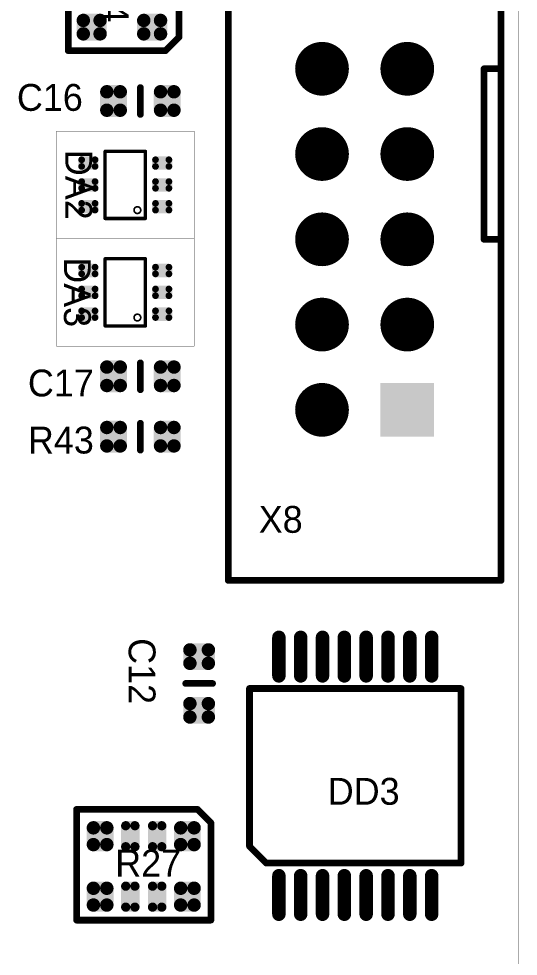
# Model space of a CAD drawing. Extents: x 199 to 362, y 337 to 503.
# Drawn here: x 258.53 to 273.4, y 403.12 to 431.05 of the extents above; entities that cross this region are included whole.
import ezdxf

# ---------------------------------------------------------------- set-up
doc = ezdxf.new("R2010")
doc.units = 0
doc.header["$MEASUREMENT"] = 0
for name, color, linetype in [('BOARD', 250, 'Continuous'), ('TOP', 254, 'Continuous'), ('TOP_ASSY', 253, 'Continuous'), ('TOP_SILK', 250, 'Continuous')]:
    doc.layers.add(name, color=color, linetype=linetype)

# ---------------------------------------------------------------- blocks, each defined once
blk = doc.blocks.new('UNIT_DISC')
at = {"linetype": 'Continuous', "const_width": 0.5}
blk.add_lwpolyline([(0.25, 0, 1), (-0.25, 0, 1)], format="xyb", close=True, dxfattribs=at)
blk = doc.blocks.new('0603_2035')
at = {"layer": 'TOP_ASSY', "linetype": 'Continuous', "const_width": 0.0001}
for points in [[(264.8, 412.85), (263, 412.85)], [(263, 412.85), (263, 409.65)], [(264.8, 412.85), (264.8, 409.65)], [(264.8, 409.65), (263, 409.65)]]:
    blk.add_lwpolyline(points, dxfattribs=at)
at = {"layer": 'TOP_SILK', "linetype": 'Continuous', "const_width": 0.2}
blk.add_lwpolyline([(264.3, 411.25), (263.5, 411.25)], dxfattribs=at)
at = {"layer": 'TOP_ASSY', "xscale": 0.0001, "yscale": 0.0001, "zscale": 0.0001}
for p in [(263, 412.85), (263, 412.85), (264.8, 412.85), (264.8, 412.85), (263, 409.65), (263, 409.65), (264.8, 409.65), (264.8, 409.65)]:
    blk.add_blockref('UNIT_DISC', p, dxfattribs=at)
at = {"layer": 'TOP_SILK', "xscale": 0.2, "yscale": 0.2, "zscale": 0.2}
for p in [(263.5, 411.25), (264.3, 411.25)]:
    blk.add_blockref('UNIT_DISC', p, dxfattribs=at)
blk = doc.blocks.new('SHAPE_RR_374_314_0_0_0_0')
for points in [[(-0.275, -0.4), (0.275, -0.4), (-0.275, 0.4), (0.275, 0.4)], [(-0.475, -0.2), (0.475, -0.2), (-0.475, 0.2), (0.475, 0.2)]]:
    blk.add_solid(points)
at = {"xscale": 0.4, "yscale": 0.4, "zscale": 0.4}
for p in [(-0.275, 0.2), (0.275, 0.2), (-0.275, -0.2), (0.275, -0.2)]:
    blk.add_blockref('UNIT_DISC', p, dxfattribs=at)
blk = doc.blocks.new('SMD80_95')
at = {"layer": 'TOP'}
blk.add_blockref('SHAPE_RR_374_314_0_0_0_0', (0, 0), dxfattribs=at)
blk = doc.blocks.new('C12')
for name, p in [('0603_2035', (0, 0)), ('SMD80_95', (263.9, 412.05)), ('SMD80_95', (263.9, 410.45))]:
    blk.add_blockref(name, p)
at = {"layer": 'TOP_SILK'}
blk.add_text('C12', height=0.8, rotation=270, dxfattribs=at).set_placement((261.8, 412.6))
blk = doc.blocks.new('CAY16_J4_2009')
at = {"layer": 'TOP_ASSY', "linetype": 'Continuous', "const_width": 0.0001}
for points in [[(259.75, 408), (264.75, 408)], [(259.75, 403.6), (259.75, 408)], [(264.75, 408), (264.75, 403.6)], [(264.75, 403.6), (259.75, 403.6)]]:
    blk.add_lwpolyline(points, dxfattribs=at)
at = {"layer": 'TOP_SILK', "linetype": 'Continuous', "const_width": 0.2}
for points in [[(260.25, 407.5), (263.25, 407.5)], [(260.25, 404.2), (260.25, 407.5)], [(263.25, 407.5), (263.85, 407.5)], [(263.85, 407.5), (264.25, 407.1)], [(264.25, 407.1), (264.25, 404.2)], [(264.25, 404.2), (260.25, 404.2)]]:
    blk.add_lwpolyline(points, dxfattribs=at)
at = {"layer": 'TOP_ASSY', "xscale": 0.0001, "yscale": 0.0001, "zscale": 0.0001}
for p in [(259.75, 408), (259.75, 408), (264.75, 408), (264.75, 408), (259.75, 403.6), (259.75, 403.6), (264.75, 403.6), (264.75, 403.6)]:
    blk.add_blockref('UNIT_DISC', p, dxfattribs=at)
at = {"layer": 'TOP_SILK', "xscale": 0.2, "yscale": 0.2, "zscale": 0.2}
for p in [(260.25, 407.5), (260.25, 407.5), (263.25, 407.5), (263.25, 407.5), (263.85, 407.5), (263.85, 407.5), (264.25, 407.1), (264.25, 407.1), (260.25, 404.2), (260.25, 404.2), (264.25, 404.2), (264.25, 404.2)]:
    blk.add_blockref('UNIT_DISC', p, dxfattribs=at)
blk = doc.blocks.new('SHAPE_RR_216_354_0_0_0_0')
for points in [[(-0.275, -0.3125), (0.275, -0.3125), (-0.275, 0.3125), (0.275, 0.3125)], [(-0.1375, -0.45), (0.1375, -0.45), (-0.1375, 0.45), (0.1375, 0.45)]]:
    blk.add_solid(points)
at = {"xscale": 0.275, "yscale": 0.275, "zscale": 0.275}
for p in [(-0.1375, 0.3125), (0.1375, 0.3125), (-0.1375, -0.3125), (0.1375, -0.3125)]:
    blk.add_blockref('UNIT_DISC', p, dxfattribs=at)
blk = doc.blocks.new('SMD06_07')
at = {"layer": 'TOP'}
blk.add_blockref('SHAPE_RR_216_354_0_0_0_0', (0, 0), dxfattribs=at)
blk = doc.blocks.new('SHAPE_RR_314_354_0_0_0_0')
for points in [[(-0.2, -0.45), (0.2, -0.45), (-0.2, 0.45), (0.2, 0.45)], [(-0.4, -0.25), (0.4, -0.25), (-0.4, 0.25), (0.4, 0.25)]]:
    blk.add_solid(points)
at = {"xscale": 0.4, "yscale": 0.4, "zscale": 0.4}
for p in [(-0.2, 0.25), (0.2, 0.25), (-0.2, -0.25), (0.2, -0.25)]:
    blk.add_blockref('UNIT_DISC', p, dxfattribs=at)
blk = doc.blocks.new('SMD08_07')
at = {"layer": 'TOP'}
blk.add_blockref('SHAPE_RR_314_354_0_0_0_0', (0, 0), dxfattribs=at)
blk = doc.blocks.new('R27')
for name, p in [('CAY16_J4_2009', (0, 0)), ('SMD06_07', (261.85, 406.7)), ('SMD06_07', (262.65, 406.7)), ('SMD08_07', (263.55, 406.7)), ('SMD08_07', (260.95, 404.9)), ('SMD06_07', (261.85, 404.9)), ('SMD06_07', (262.65, 404.9)), ('SMD08_07', (263.55, 404.9))]:
    blk.add_blockref(name, p)
at = {"rotation": 180}
blk.add_blockref('SMD08_07', (260.95, 406.7), dxfattribs=at)
at = {"layer": 'TOP_SILK'}
blk.add_text('R27', height=0.8, dxfattribs=at).set_placement((261.4, 405.5))
blk = doc.blocks.new('CAY16_J4_4058')
at = {"layer": 'TOP_ASSY', "linetype": 'Continuous', "const_width": 0.0001}
for points in [[(259.4, 429.6), (259.4, 434.6)], [(259.4, 434.6), (263.8, 434.6)], [(263.8, 434.6), (263.8, 429.6)], [(263.8, 429.6), (259.4, 429.6)]]:
    blk.add_lwpolyline(points, dxfattribs=at)
at = {"layer": 'TOP_SILK', "linetype": 'Continuous', "const_width": 0.2}
for points in [[(260, 430.1), (260, 434.1)], [(260, 434.1), (263.3, 434.1)], [(263.3, 434.1), (263.3, 431.1)], [(263.3, 431.1), (263.3, 430.5)], [(263.3, 430.5), (262.9, 430.1)], [(262.9, 430.1), (260, 430.1)]]:
    blk.add_lwpolyline(points, dxfattribs=at)
at = {"layer": 'TOP_ASSY', "xscale": 0.0001, "yscale": 0.0001, "zscale": 0.0001}
for p in [(259.4, 434.6), (259.4, 434.6), (263.8, 434.6), (263.8, 434.6), (259.4, 429.6), (259.4, 429.6), (263.8, 429.6), (263.8, 429.6)]:
    blk.add_blockref('UNIT_DISC', p, dxfattribs=at)
at = {"layer": 'TOP_SILK', "xscale": 0.2, "yscale": 0.2, "zscale": 0.2}
for p in [(260, 434.1), (260, 434.1), (263.3, 434.1), (263.3, 434.1), (263.3, 431.1), (263.3, 431.1), (263.3, 430.5), (263.3, 430.5), (260, 430.1), (260, 430.1), (262.9, 430.1), (262.9, 430.1)]:
    blk.add_blockref('UNIT_DISC', p, dxfattribs=at)
blk = doc.blocks.new('SMD06_0754')
at = {"layer": 'TOP'}
blk.add_blockref('SHAPE_RR_216_354_0_0_0_0', (0, 0), dxfattribs=at)
blk = doc.blocks.new('SMD06_0750')
at = {"layer": 'TOP'}
blk.add_blockref('SHAPE_RR_216_354_0_0_0_0', (0, 0), dxfattribs=at)
blk = doc.blocks.new('SMD08_0749')
at = {"layer": 'TOP'}
blk.add_blockref('SHAPE_RR_314_354_0_0_0_0', (0, 0), dxfattribs=at)
blk = doc.blocks.new('R24')
blk.add_blockref('CAY16_J4_4058', (0, 0))
for name, p, rotation in [('SMD08_07', (260.7, 433.4), 270), ('SMD08_07', (262.5, 433.4), 90), ('SMD06_0754', (260.7, 432.5), 270), ('SMD06_07', (262.5, 432.5), 270), ('SMD06_0750', (260.7, 431.7), 270), ('SMD06_07', (262.5, 431.7), 270), ('SMD08_0749', (260.7, 430.8), 270), ('SMD08_07', (262.5, 430.8), 270)]:
    blk.add_blockref(name, p, dxfattribs=dict(rotation=rotation))
at = {"layer": 'TOP_SILK'}
blk.add_text('R24', height=0.8, rotation=270, dxfattribs=at).set_placement((261, 432.9))
blk = doc.blocks.new('0603_2590')
at = {"layer": 'TOP_ASSY', "linetype": 'Continuous', "const_width": 0.0001}
for points in [[(260.55, 421.3), (260.55, 419.5)], [(260.55, 421.3), (263.75, 421.3)], [(263.75, 421.3), (263.75, 419.5)], [(260.55, 419.5), (263.75, 419.5)]]:
    blk.add_lwpolyline(points, dxfattribs=at)
at = {"layer": 'TOP_SILK', "linetype": 'Continuous', "const_width": 0.2}
blk.add_lwpolyline([(262.15, 420.8), (262.15, 420)], dxfattribs=at)
at = {"layer": 'TOP_ASSY', "xscale": 0.0001, "yscale": 0.0001, "zscale": 0.0001}
for p in [(260.55, 421.3), (260.55, 421.3), (263.75, 421.3), (263.75, 421.3), (260.55, 419.5), (260.55, 419.5), (263.75, 419.5), (263.75, 419.5)]:
    blk.add_blockref('UNIT_DISC', p, dxfattribs=at)
at = {"layer": 'TOP_SILK', "xscale": 0.2, "yscale": 0.2, "zscale": 0.2}
for p in [(262.15, 420.8), (262.15, 420)]:
    blk.add_blockref('UNIT_DISC', p, dxfattribs=at)
blk = doc.blocks.new('SMD80_95179')
at = {"layer": 'TOP'}
blk.add_blockref('SHAPE_RR_374_314_0_0_0_0', (0, 0), dxfattribs=at)
blk = doc.blocks.new('C17')
blk.add_blockref('0603_2590', (0, 0))
at = {"rotation": 90}
for name, p in [('SMD80_95', (261.35, 420.4)), ('SMD80_95179', (262.95, 420.4))]:
    blk.add_blockref(name, p, dxfattribs=at)
at = {"layer": 'TOP_SILK'}
blk.add_text('C17', height=0.8, dxfattribs=at).set_placement((258.8, 419.8))
blk = doc.blocks.new('0603_3629')
at = {"layer": 'TOP_ASSY', "linetype": 'Continuous', "const_width": 0.0001}
for points in [[(260.55, 419.5), (260.55, 417.7)], [(260.55, 419.5), (263.75, 419.5)], [(263.75, 419.5), (263.75, 417.7)], [(260.55, 417.7), (263.75, 417.7)]]:
    blk.add_lwpolyline(points, dxfattribs=at)
at = {"layer": 'TOP_SILK', "linetype": 'Continuous', "const_width": 0.2}
blk.add_lwpolyline([(262.15, 419), (262.15, 418.2)], dxfattribs=at)
at = {"layer": 'TOP_ASSY', "xscale": 0.0001, "yscale": 0.0001, "zscale": 0.0001}
for p in [(260.55, 419.5), (260.55, 419.5), (263.75, 419.5), (263.75, 419.5), (260.55, 417.7), (260.55, 417.7), (263.75, 417.7), (263.75, 417.7)]:
    blk.add_blockref('UNIT_DISC', p, dxfattribs=at)
at = {"layer": 'TOP_SILK', "xscale": 0.2, "yscale": 0.2, "zscale": 0.2}
for p in [(262.15, 419), (262.15, 418.2)]:
    blk.add_blockref('UNIT_DISC', p, dxfattribs=at)
blk = doc.blocks.new('R43')
blk.add_blockref('0603_3629', (0, 0))
at = {"rotation": 90}
for p in [(261.35, 418.6), (262.95, 418.6)]:
    blk.add_blockref('SMD80_95', p, dxfattribs=at)
at = {"layer": 'TOP_SILK'}
blk.add_text('R43', height=0.8, dxfattribs=at).set_placement((258.8, 418.1))
blk = doc.blocks.new('TSSOP_16_0_65_PANTES_3561')
at = {"layer": 'TOP_ASSY', "linetype": 'Continuous', "const_width": 0.0001}
for points in [[(264.8, 413.4), (272.3, 413.4)], [(264.8, 403.6), (264.8, 413.4)], [(272.3, 413.4), (272.3, 403.6)], [(268.55, 408.4), (268.55, 408.6)], [(268.45, 408.5), (268.65, 408.5)], [(272.3, 403.6), (264.8, 403.6)]]:
    blk.add_lwpolyline(points, dxfattribs=at)
at = {"layer": 'TOP_SILK', "linetype": 'Continuous', "const_width": 0.2}
for points in [[(265.4, 411.1), (271.7, 411.1)], [(265.4, 406.4), (265.4, 411.1)], [(271.7, 411.1), (271.7, 405.9)], [(265.9, 405.9), (265.4, 406.4)], [(271.7, 405.9), (265.9, 405.9)]]:
    blk.add_lwpolyline(points, dxfattribs=at)
at = {"layer": 'TOP_ASSY', "xscale": 0.0001, "yscale": 0.0001, "zscale": 0.0001}
for p in [(264.8, 413.4), (264.8, 413.4), (272.3, 413.4), (272.3, 413.4), (268.55, 408.6), (268.45, 408.5), (268.55, 408.4), (268.65, 408.5), (264.8, 403.6), (264.8, 403.6), (272.3, 403.6), (272.3, 403.6)]:
    blk.add_blockref('UNIT_DISC', p, dxfattribs=at)
at = {"layer": 'TOP_SILK', "xscale": 0.2, "yscale": 0.2, "zscale": 0.2}
for p in [(265.4, 411.1), (265.4, 411.1), (271.7, 411.1), (271.7, 411.1), (265.4, 406.4), (265.4, 406.4), (265.9, 405.9), (265.9, 405.9), (271.7, 405.9), (271.7, 405.9)]:
    blk.add_blockref('UNIT_DISC', p, dxfattribs=at)
blk = doc.blocks.new('SHAPE_OV_610_157_0_0_0_0')
at = {"linetype": 'Continuous', "const_width": 0.4}
blk.add_lwpolyline([(-0.575, 0), (0.575, 0)], dxfattribs=at)
at = {"xscale": 0.4, "yscale": 0.4, "zscale": 0.4}
for p in [(-0.575, 0), (0.575, 0)]:
    blk.add_blockref('UNIT_DISC', p, dxfattribs=at)
blk = doc.blocks.new('SMD155_040')
at = {"layer": 'TOP'}
blk.add_blockref('SHAPE_OV_610_157_0_0_0_0', (0, 0), dxfattribs=at)
blk = doc.blocks.new('SMD155_040162')
at = {"layer": 'TOP'}
blk.add_blockref('SHAPE_OV_610_157_0_0_0_0', (0, 0), dxfattribs=at)
blk = doc.blocks.new('SMD155_040187')
at = {"layer": 'TOP'}
blk.add_blockref('SHAPE_OV_610_157_0_0_0_0', (0, 0), dxfattribs=at)
blk = doc.blocks.new('SMD155_040186')
at = {"layer": 'TOP'}
blk.add_blockref('SHAPE_OV_610_157_0_0_0_0', (0, 0), dxfattribs=at)
blk = doc.blocks.new('DD3')
blk.add_blockref('TSSOP_16_0_65_PANTES_3561', (0, 0))
at = {"rotation": 90}
for name, p in [('SMD155_040', (266.275, 412.05)), ('SMD155_040', (266.925, 412.05)), ('SMD155_040', (267.575, 412.05)), ('SMD155_040', (268.225, 412.05)), ('SMD155_040', (268.875, 412.05)), ('SMD155_040186', (269.525, 412.05)), ('SMD155_040', (270.175, 412.05)), ('SMD155_040', (270.825, 412.05)), ('SMD155_040', (266.275, 404.95)), ('SMD155_040', (266.925, 404.95)), ('SMD155_040162', (267.575, 404.95)), ('SMD155_040187', (268.225, 404.95)), ('SMD155_040', (268.875, 404.95)), ('SMD155_040', (269.525, 404.95)), ('SMD155_040', (270.175, 404.95)), ('SMD155_040', (270.825, 404.95))]:
    blk.add_blockref(name, p, dxfattribs=at)
at = {"layer": 'TOP_SILK'}
blk.add_text('DD3', height=0.8, dxfattribs=at).set_placement((267.73125, 407.6375))
blk = doc.blocks.new('IDC_14_4021')
at = {"layer": 'TOP_ASSY', "linetype": 'Continuous', "const_width": 0.0001}
for points in [[(264.766, 414.32), (264.766, 439.72)], [(264.766, 439.72), (272.894, 439.72)], [(268.83, 414.32), (268.83, 439.72)], [(272.894, 439.72), (272.894, 414.32)], [(272.386, 429.56), (272.894, 429.56)], [(272.386, 424.48), (272.386, 429.56)], [(272.386, 427.02), (264.766, 427.02)], [(272.894, 424.48), (272.386, 424.48)], [(272.894, 414.32), (264.766, 414.32)]]:
    blk.add_lwpolyline(points, dxfattribs=at)
at = {"layer": 'TOP_SILK', "linetype": 'Continuous', "const_width": 0.2}
for points in [[(264.766, 414.32), (264.766, 439.72)], [(264.766, 439.72), (272.894, 439.72)], [(272.894, 439.72), (272.894, 414.32)], [(272.386, 429.56), (272.894, 429.56)], [(272.386, 429.56), (272.386, 424.48)], [(272.386, 424.48), (272.894, 424.48)], [(272.894, 414.32), (264.766, 414.32)]]:
    blk.add_lwpolyline(points, dxfattribs=at)
at = {"layer": 'TOP_ASSY', "xscale": 0.0001, "yscale": 0.0001, "zscale": 0.0001}
for p in [(264.766, 439.72), (264.766, 439.72), (268.83, 439.72), (272.894, 439.72), (272.894, 439.72), (272.386, 429.56), (272.386, 429.56), (272.894, 429.56), (264.766, 427.02), (272.386, 427.02), (272.386, 424.48), (272.386, 424.48), (272.894, 424.48), (264.766, 414.32), (264.766, 414.32), (268.83, 414.32), (272.894, 414.32), (272.894, 414.32)]:
    blk.add_blockref('UNIT_DISC', p, dxfattribs=at)
at = {"layer": 'TOP_SILK', "xscale": 0.2, "yscale": 0.2, "zscale": 0.2}
for p in [(264.766, 439.72), (264.766, 439.72), (272.894, 439.72), (272.894, 439.72), (272.386, 429.56), (272.386, 429.56), (272.894, 429.56), (272.386, 424.48), (272.386, 424.48), (272.894, 424.48), (264.766, 414.32), (264.766, 414.32), (272.894, 414.32), (272.894, 414.32)]:
    blk.add_blockref('UNIT_DISC', p, dxfattribs=at)
blk = doc.blocks.new('SHAPE_SQ_629_629_0_0_0_0')
blk.add_solid([(-0.8, -0.8), (0.8, -0.8), (-0.8, 0.8), (0.8, 0.8)])
blk = doc.blocks.new('SHAPE_EL_629_629_0_0_0_0')
at = {"xscale": 1.6, "yscale": 1.6, "zscale": 1.6}
blk.add_blockref('UNIT_DISC', (0, 0), dxfattribs=at)
blk = doc.blocks.new('SC70_6_3505')
at = {"layer": 'TOP_ASSY', "linetype": 'Continuous', "const_width": 0.01}
for points in [[(259.65, 424.5), (259.65, 427.7)], [(259.65, 427.7), (263.75, 427.7)], [(263.75, 427.7), (263.75, 424.5)], [(263.75, 424.5), (259.65, 424.5)]]:
    blk.add_lwpolyline(points, dxfattribs=at)
at = {"layer": 'TOP_SILK', "linetype": 'Continuous', "const_width": 0.1}
for points in [[(261.1, 427.1), (261.1, 425.1)], [(262.3, 427.1), (261.1, 427.1)], [(262.3, 425.1), (262.3, 427.1)], [(262.3, 425.1), (261.1, 425.1)]]:
    blk.add_lwpolyline(points, dxfattribs=at)
at = {"layer": 'TOP_SILK', "linetype": 'Continuous', "const_width": 0.05}
blk.add_lwpolyline([(262.06, 425.25, 1), (262.06, 425.45, 1)], format="xyb", close=True, dxfattribs=at)
at = {"layer": 'TOP_ASSY', "xscale": 0.01, "yscale": 0.01, "zscale": 0.01}
for p in [(259.65, 427.7), (259.65, 427.7), (263.75, 427.7), (263.75, 427.7), (259.65, 424.5), (259.65, 424.5), (263.75, 424.5), (263.75, 424.5)]:
    blk.add_blockref('UNIT_DISC', p, dxfattribs=at)
at = {"layer": 'TOP_SILK', "xscale": 0.1, "yscale": 0.1, "zscale": 0.1}
for p in [(261.1, 427.1), (261.1, 427.1), (262.3, 427.1), (262.3, 427.1), (261.1, 425.1), (261.1, 425.1), (262.3, 425.1), (262.3, 425.1)]:
    blk.add_blockref('UNIT_DISC', p, dxfattribs=at)
blk = doc.blocks.new('SHAPE_RR_236_157_0_0_0_0')
for points in [[(-0.3, -0.1), (0.3, -0.1), (-0.3, 0.1), (0.3, 0.1)], [(-0.2, -0.2), (0.2, -0.2), (-0.2, 0.2), (0.2, 0.2)]]:
    blk.add_solid(points)
at = {"xscale": 0.2, "yscale": 0.2, "zscale": 0.2}
for p in [(-0.2, 0.1), (-0.2, -0.1), (0.2, 0.1), (0.2, -0.1)]:
    blk.add_blockref('UNIT_DISC', p, dxfattribs=at)
blk = doc.blocks.new('SMD06_04')
at = {"layer": 'TOP'}
blk.add_blockref('SHAPE_RR_236_157_0_0_0_0', (0, 0), dxfattribs=at)
blk = doc.blocks.new('SMD06_0484')
at = {"layer": 'TOP'}
blk.add_blockref('SHAPE_RR_236_157_0_0_0_0', (0, 0), dxfattribs=at)
blk = doc.blocks.new('SMD06_0475')
at = {"layer": 'TOP'}
blk.add_blockref('SHAPE_RR_236_157_0_0_0_0', (0, 0), dxfattribs=at)
blk = doc.blocks.new('SC70_6_2567')
at = {"layer": 'TOP_ASSY', "linetype": 'Continuous', "const_width": 0.01}
for points in [[(259.65, 421.3), (259.65, 424.5)], [(259.65, 424.5), (263.75, 424.5)], [(263.75, 424.5), (263.75, 421.3)], [(263.75, 421.3), (259.65, 421.3)]]:
    blk.add_lwpolyline(points, dxfattribs=at)
at = {"layer": 'TOP_SILK', "linetype": 'Continuous', "const_width": 0.1}
for points in [[(261.1, 423.9), (261.1, 421.9)], [(262.3, 423.9), (261.1, 423.9)], [(262.3, 421.9), (262.3, 423.9)], [(262.3, 421.9), (261.1, 421.9)]]:
    blk.add_lwpolyline(points, dxfattribs=at)
at = {"layer": 'TOP_SILK', "linetype": 'Continuous', "const_width": 0.05}
blk.add_lwpolyline([(262.06, 422.05, 1), (262.06, 422.25, 1)], format="xyb", close=True, dxfattribs=at)
at = {"layer": 'TOP_ASSY', "xscale": 0.01, "yscale": 0.01, "zscale": 0.01}
for p in [(259.65, 424.5), (259.65, 424.5), (263.75, 424.5), (263.75, 424.5), (259.65, 421.3), (259.65, 421.3), (263.75, 421.3), (263.75, 421.3)]:
    blk.add_blockref('UNIT_DISC', p, dxfattribs=at)
at = {"layer": 'TOP_SILK', "xscale": 0.1, "yscale": 0.1, "zscale": 0.1}
for p in [(261.1, 423.9), (261.1, 423.9), (262.3, 423.9), (262.3, 423.9), (261.1, 421.9), (261.1, 421.9), (262.3, 421.9), (262.3, 421.9)]:
    blk.add_blockref('UNIT_DISC', p, dxfattribs=at)
blk = doc.blocks.new('SMD06_0441')
at = {"layer": 'TOP'}
blk.add_blockref('SHAPE_RR_236_157_0_0_0_0', (0, 0), dxfattribs=at)
blk = doc.blocks.new('SMD06_04180')
at = {"layer": 'TOP'}
blk.add_blockref('SHAPE_RR_236_157_0_0_0_0', (0, 0), dxfattribs=at)
blk = doc.blocks.new('0603_2604')
at = {"layer": 'TOP_ASSY', "linetype": 'Continuous', "const_width": 0.0001}
for points in [[(260.55, 429.5), (260.55, 427.7)], [(260.55, 429.5), (263.75, 429.5)], [(263.75, 429.5), (263.75, 427.7)], [(260.55, 427.7), (263.75, 427.7)]]:
    blk.add_lwpolyline(points, dxfattribs=at)
at = {"layer": 'TOP_SILK', "linetype": 'Continuous', "const_width": 0.2}
blk.add_lwpolyline([(262.15, 429), (262.15, 428.2)], dxfattribs=at)
at = {"layer": 'TOP_ASSY', "xscale": 0.0001, "yscale": 0.0001, "zscale": 0.0001}
for p in [(260.55, 429.5), (260.55, 429.5), (263.75, 429.5), (263.75, 429.5), (260.55, 427.7), (260.55, 427.7), (263.75, 427.7), (263.75, 427.7)]:
    blk.add_blockref('UNIT_DISC', p, dxfattribs=at)
at = {"layer": 'TOP_SILK', "xscale": 0.2, "yscale": 0.2, "zscale": 0.2}
for p in [(262.15, 429), (262.15, 428.2)]:
    blk.add_blockref('UNIT_DISC', p, dxfattribs=at)
blk = doc.blocks.new('SMD80_95223')
at = {"layer": 'TOP'}
blk.add_blockref('SHAPE_RR_374_314_0_0_0_0', (0, 0), dxfattribs=at)
blk = doc.blocks.new('SMD80_95201')
at = {"layer": 'TOP'}
blk.add_blockref('SHAPE_RR_374_314_0_0_0_0', (0, 0), dxfattribs=at)

msp = doc.modelspace()

# ---------------------------------------------------------------- linework, layer by layer
at = {"layer": 'BOARD', "linetype": 'Continuous', "const_width": 0.01}
msp.add_lwpolyline([(273.4, 377.6), (273.4, 486.7)], dxfattribs=at)

# ---------------------------------------------------------------- block references
for name in ['IDC_14_4021', 'R24', '0603_2604', 'SC70_6_3505', 'SC70_6_2567', 'C17', 'R43', 'DD3', 'C12', 'R27']:
    msp.add_blockref(name, (0, 0))
for name, p, rotation in [('SMD80_95223', (261.35, 428.6), 90), ('SMD80_95201', (262.95, 428.6), 90), ('SMD06_0484', (260.6, 426.75), 180), ('SMD06_04', (262.8, 426.75), 180), ('SMD06_04', (260.6, 426.1), 180), ('SMD06_0475', (262.8, 426.1), 180), ('SMD06_04', (260.6, 425.45), 180), ('SMD06_04', (262.8, 425.45), 180), ('SMD06_0441', (260.6, 423.55), 180), ('SMD06_04', (262.8, 423.55), 180), ('SMD06_04', (260.6, 422.9), 180), ('SMD06_04180', (262.8, 422.9), 180), ('SMD06_04', (260.6, 422.25), 180), ('SMD06_04', (262.8, 422.25), 180)]:
    msp.add_blockref(name, p, dxfattribs=dict(rotation=rotation))
at = {"layer": 'TOP', "rotation": 180}
for name, p in [('SHAPE_EL_629_629_0_0_0_0', (267.56, 429.56)), ('SHAPE_EL_629_629_0_0_0_0', (270.1, 429.56)), ('SHAPE_EL_629_629_0_0_0_0', (267.56, 427.02)), ('SHAPE_EL_629_629_0_0_0_0', (270.1, 427.02)), ('SHAPE_EL_629_629_0_0_0_0', (267.56, 424.48)), ('SHAPE_EL_629_629_0_0_0_0', (270.1, 424.48)), ('SHAPE_EL_629_629_0_0_0_0', (267.56, 421.94)), ('SHAPE_EL_629_629_0_0_0_0', (270.1, 421.94)), ('SHAPE_EL_629_629_0_0_0_0', (267.56, 419.4)), ('SHAPE_SQ_629_629_0_0_0_0', (270.1, 419.4))]:
    msp.add_blockref(name, p, dxfattribs=at)

# ---------------------------------------------------------------- texts
at = {"layer": 'TOP_SILK'}
for s, p in [('C16', (258.472, 428.307)), ('X8', (265.675, 415.738))]:
    msp.add_text(s, height=0.8, dxfattribs=at).set_placement(p)
for s, p in [('DA2', (259.914, 427.145)), ('DA3', (259.873, 423.945))]:
    msp.add_text(s, height=0.8, rotation=270, dxfattribs=at).set_placement(p)

doc.saveas('drawing.dxf')
